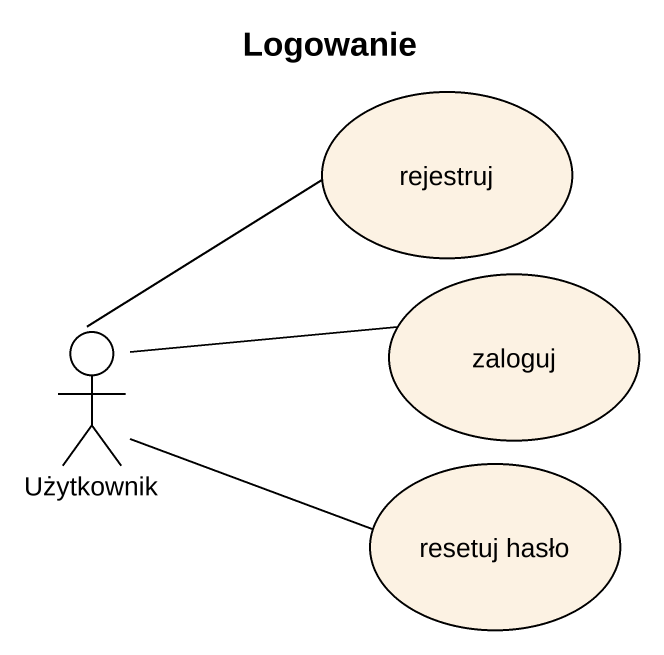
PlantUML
@startuml
title Logowanie
usecase rejestruj
usecase zaloguj
actor Użytkownik
usecase "resetuj hasło" as resetuj_hasło
Użytkownik -up- rejestruj
Użytkownik -right- zaloguj
Użytkownik -right- resetuj_hasło
@enduml
